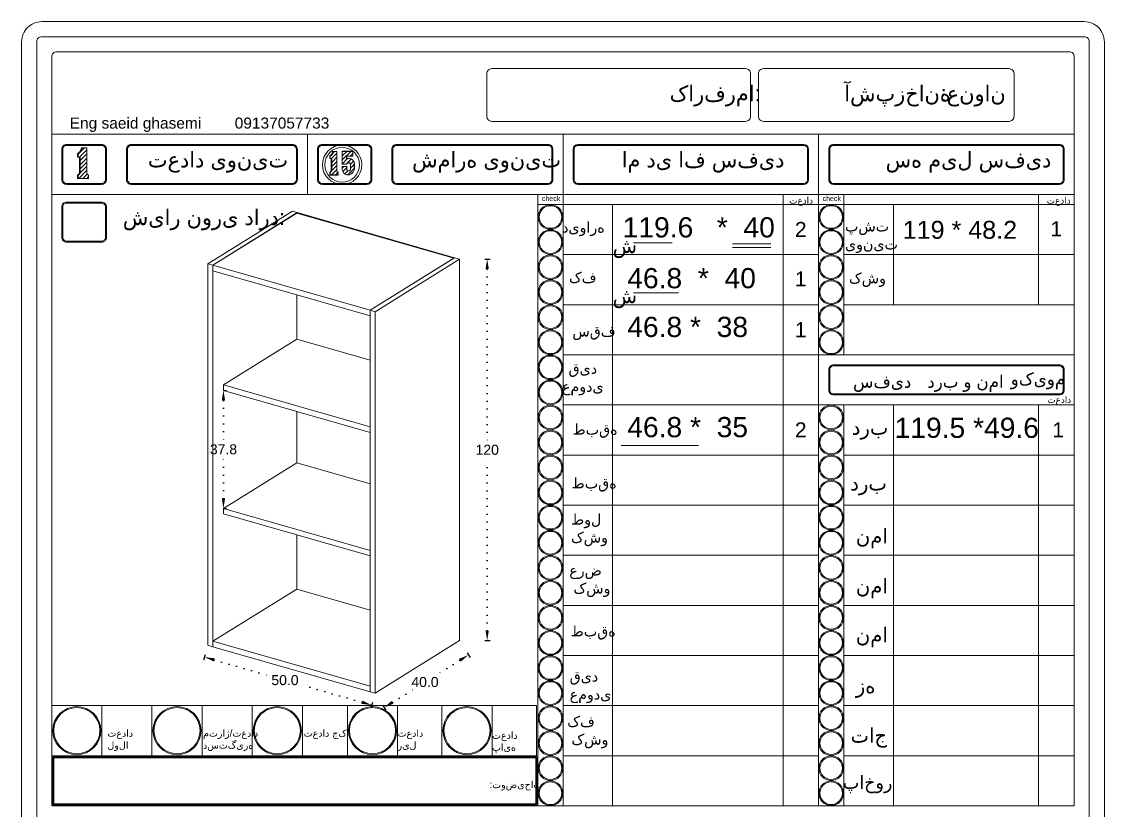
# Model space of a CAD drawing. Header units: inches. Extents: x 352 to 11605, y -941 to 2503.
# Drawn here: x 8656.6 to 9088.6, y 630.5 to 945.3 of the extents above; entities that cross this region are included whole.
import ezdxf

# ---------------------------------------------------------------- set-up
doc = ezdxf.new("R2010")
doc.units = ezdxf.units.IN
doc.header["$MEASUREMENT"] = 0
doc.linetypes.add('ACAD_ISO07W100', pattern=[3, 0, -3])
doc.styles.get("Standard").update_dxf_attribs({"font": 'arial.ttf'})
doc.dimstyles.new('ISO-25', dxfattribs={"dimtxt": 4, "dimasz": 4, "dimexe": 1.25, "dimexo": 0.625, "dimtad": 1, "dimtih": 1, "dimtoh": 1, "dimdec": 1, "dimtxsty": 'Standard', "dimcen": 2.5, "dimadec": 0, "dimazin": 0, "dimtfac": 1, "dimtdec": 1, "dimtmove": 0, "dimatfit": 3, "dimfxl": 1, "dimfxlon": 1, "dimarcsym": 0})
pattern_1 = [(45, (8284.3916, 1434.4942), (-0.8148213, 0.8148213), [])]

# ---------------------------------------------------------------- blocks, each defined once
blk = doc.blocks.new('*D505')
at = {"color": 0, "lineweight": -2, "transparency": 16777216}
for p, q in [((8841.4, 850.51), (8843.65, 850.51)), ((8841.4, 698.26), (8843.65, 698.26))]:
    blk.add_line(p, q, dxfattribs=at)
at = {"color": 0, "linetype": 'ACAD_ISO07W100', "lineweight": -2, "transparency": 16777216}
for p, q in [((8842.4, 846.51), (8842.4, 777.05)), ((8842.4, 702.26), (8842.4, 771.71))]:
    blk.add_line(p, q, dxfattribs=at)
at = {"color": 0, "transparency": 16777216}
for points in [[(8841.74, 846.51), (8843.07, 846.51), (8842.4, 850.51)], [(8841.74, 702.26), (8843.07, 702.26), (8842.4, 698.26)]]:
    blk.add_solid(points, dxfattribs=at)
at = {"layer": 'Defpoints', "color": 0, "transparency": 16777216}
for p in [(8831.33, 850.51), (8842.4, 850.51), (8831.33, 698.26)]:
    blk.add_point(p, dxfattribs=at)
at = {"color": 0, "lineweight": 20, "transparency": 16777216, "insert": (8842.4, 774.38), "char_height": 4, "attachment_point": 5}
blk.add_mtext('120', dxfattribs=at)
blk = doc.blocks.new('*D506')
at = {"color": 0, "lineweight": -2, "transparency": 16777216}
for p, q in [((8834.38, 693.36), (8835.57, 691.45)), ((8800.71, 672.37), (8801.9, 670.46))]:
    blk.add_line(p, q, dxfattribs=at)
at = {"color": 0, "linetype": 'ACAD_ISO07W100', "lineweight": -2, "transparency": 16777216}
for p, q in [((8831.52, 690.4), (8821.85, 684.37)), ((8804.63, 673.64), (8813.29, 679.04))]:
    blk.add_line(p, q, dxfattribs=at)
at = {"color": 0, "transparency": 16777216}
for points in [[(8831.17, 690.96), (8831.87, 689.83), (8834.91, 692.51)], [(8804.28, 674.2), (8804.98, 673.07), (8801.24, 671.52)]]:
    blk.add_solid(points, dxfattribs=at)
at = {"layer": 'Defpoints', "color": 0, "transparency": 16777216}
for p in [(8831.33, 698.26), (8797.66, 677.26), (8801.24, 671.52)]:
    blk.add_point(p, dxfattribs=at)
at = {"color": 0, "lineweight": 20, "transparency": 16777216, "insert": (8817.57, 681.7), "char_height": 4, "attachment_point": 5}
blk.add_mtext('40.0', dxfattribs=at)
blk = doc.blocks.new('*D507')
at = {"color": 0, "lineweight": -2, "transparency": 16777216}
for p, q in [((8729.89, 692.61), (8729.27, 690.45)), ((8796.58, 673.49), (8795.96, 671.33))]:
    blk.add_line(p, q, dxfattribs=at)
at = {"color": 0, "linetype": 'ACAD_ISO07W100', "lineweight": -2, "transparency": 16777216}
for p, q in [((8733.46, 690.55), (8755.9, 684.12)), ((8792.46, 673.64), (8767.52, 680.78))]:
    blk.add_line(p, q, dxfattribs=at)
at = {"color": 0, "transparency": 16777216}
for points in [[(8733.64, 691.19), (8733.28, 689.91), (8729.62, 691.65)], [(8792.64, 674.28), (8792.27, 673), (8796.3, 672.53)]]:
    blk.add_solid(points, dxfattribs=at)
at = {"layer": 'Defpoints', "color": 0, "transparency": 16777216}
for p in [(8730.97, 696.38), (8729.62, 691.65), (8797.66, 677.26)]:
    blk.add_point(p, dxfattribs=at)
at = {"color": 0, "lineweight": 20, "transparency": 16777216, "insert": (8761.71, 682.45), "char_height": 4, "attachment_point": 5}
blk.add_mtext('50.0', dxfattribs=at)
blk = doc.blocks.new('*D508')
at = {"color": 0, "lineweight": -2, "transparency": 16777216}
for p, q in [((8737.17, 798.12), (8738.42, 798.12)), ((8737.17, 751), (8738.42, 751))]:
    blk.add_line(p, q, dxfattribs=at)
at = {"color": 0, "linetype": 'ACAD_ISO07W100', "lineweight": -2, "transparency": 16777216}
for p, q in [((8737.17, 794.12), (8737.17, 777.23)), ((8737.17, 755), (8737.17, 771.89))]:
    blk.add_line(p, q, dxfattribs=at)
at = {"color": 0, "transparency": 16777216}
for points in [[(8736.5, 794.12), (8737.83, 794.12), (8737.17, 798.12)], [(8736.5, 755), (8737.83, 755), (8737.17, 751)]]:
    blk.add_solid(points, dxfattribs=at)
at = {"layer": 'Defpoints', "color": 0, "transparency": 16777216}
for p in [(8737.17, 798.12), (8737.17, 751), (8737.17, 751)]:
    blk.add_point(p, dxfattribs=at)
at = {"color": 0, "lineweight": 20, "transparency": 16777216, "insert": (8737.17, 774.56), "char_height": 4, "attachment_point": 5}
blk.add_mtext('37.8', dxfattribs=at)

msp = doc.modelspace()

# ---------------------------------------------------------------- hatches: boundary and pattern name
at = {"lineweight": 20}
h = msp.add_hatch(dxfattribs=at)
h.set_pattern_fill('ANSI31', color=256, scale=9.218651)
h.set_pattern_definition([(45, (7933.3871, 1433.91), (-0.8148213, 0.8148213), [])])
h.paths.add_polyline_path([(8683.15, 884.16), (8683.06, 884.2), (8682.98, 884.26), (8682.9, 884.32), (8682.83, 884.39), (8682.77, 884.47), (8682.72, 884.56), (8682.68, 884.65), (8682.65, 884.74), (8682.63, 884.84), (8682.63, 884.94), (8682.63, 894.87), (8680.76, 894.87), (8680.74, 894.64), (8680.69, 894.41), (8680.62, 894.18), (8680.53, 893.97), (8680.43, 893.76), (8680.31, 893.56), (8680.17, 893.37), (8680.01, 893.2), (8679.84, 893.04), (8679.66, 892.89), (8679.47, 892.76), (8679.26, 892.65), (8679.26, 891.24), (8679.67, 891.24), (8679.97, 891.22), (8679.97, 884.98), (8679.96, 884.88), (8679.94, 884.79), (8679.91, 884.7), (8679.86, 884.61), (8679.81, 884.53), (8679.75, 884.45), (8679.68, 884.38), (8679.61, 884.32), (8679.53, 884.26), (8679.44, 884.22), (8679.35, 884.18), (8679.26, 884.15), (8679.26, 882.73), (8683.35, 882.73), (8683.35, 884.11), (8683.25, 884.13)])
h = msp.add_hatch(dxfattribs=at)
h.set_pattern_fill('ANSI31', color=256, scale=9.218651)
h.set_pattern_definition(pattern_1)
h.paths.add_polyline_path([(8782.79, 885.19), (8782.72, 885.22), (8782.66, 885.27), (8782.6, 885.31), (8782.54, 885.37), (8782.5, 885.43), (8782.46, 885.5), (8782.43, 885.57), (8782.4, 885.64), (8782.39, 885.72), (8782.39, 885.79), (8782.39, 893.43), (8780.95, 893.43), (8780.93, 893.26), (8780.89, 893.08), (8780.84, 892.91), (8780.78, 892.74), (8780.7, 892.58), (8780.6, 892.43), (8780.49, 892.28), (8780.38, 892.15), (8780.24, 892.02), (8780.1, 891.91), (8779.95, 891.81), (8779.8, 891.73), (8779.8, 890.64), (8780.11, 890.64), (8780.35, 890.63), (8780.35, 885.82), (8780.34, 885.75), (8780.32, 885.68), (8780.29, 885.61), (8780.26, 885.54), (8780.22, 885.48), (8780.17, 885.42), (8780.12, 885.36), (8780.07, 885.31), (8780, 885.27), (8779.94, 885.24), (8779.87, 885.21), (8779.8, 885.19), (8779.8, 884.09), (8782.94, 884.09), (8782.94, 885.15), (8782.87, 885.17)])
h = msp.add_hatch(dxfattribs=at)
h.set_pattern_fill('ANSI31', color=256, scale=9.218651)
h.set_pattern_definition(pattern_1)
h.paths.add_polyline_path([(8788.86, 889.84), (8788.69, 890.03), (8788.49, 890.2), (8788.27, 890.34), (8788.04, 890.46), (8787.84, 890.53), (8787.6, 890.58), (8787.33, 890.6), (8786.31, 890.6), (8786.31, 891.58), (8788.78, 891.58), (8788.78, 893.48), (8784.56, 893.48), (8784.56, 888.4), (8786.31, 888.4), (8786.37, 888.55), (8786.47, 888.68), (8786.59, 888.79), (8786.74, 888.88), (8786.9, 888.93), (8787.08, 888.95), (8787.26, 888.93), (8787.42, 888.88), (8787.57, 888.79), (8787.69, 888.68), (8787.79, 888.54), (8787.86, 888.39), (8787.86, 886.45), (8787.83, 886.25), (8787.76, 886.07), (8787.64, 885.91), (8787.48, 885.79), (8787.29, 885.71), (8787.1, 885.68), (8786.9, 885.71), (8786.71, 885.79), (8786.54, 885.92), (8786.41, 886.09), (8786.33, 886.28), (8786.31, 886.47), (8786.31, 887.42), (8784.56, 887.42), (8784.56, 886.45), (8784.58, 886.13), (8784.65, 885.82), (8784.74, 885.56), (8784.88, 885.28), (8785.06, 885.02), (8785.26, 884.79), (8785.5, 884.59), (8785.76, 884.42), (8786.05, 884.29), (8786.35, 884.2), (8786.65, 884.15), (8786.96, 884.14), (8787.26, 884.19), (8787.54, 884.28), (8787.81, 884.4), (8788.07, 884.54), (8788.31, 884.72), (8788.53, 884.91), (8788.73, 885.13), (8788.91, 885.37), (8789.06, 885.63), (8789.18, 885.9), (8789.27, 886.18), (8789.33, 886.47), (8789.33, 888.4), (8789.33, 888.66), (8789.3, 888.91), (8789.23, 889.16), (8789.14, 889.4), (8789.01, 889.63)])

# ---------------------------------------------------------------- linework, layer by layer
for p, q in [((8668.65, 632.31), (8668.65, 931.28)), ((9076.65, 900.31), (8668.65, 900.31)), ((8668.65, 721.33), (8668.65, 900.31)), ((8770.65, 876.31), (8770.65, 900.31)), ((8872.65, 876.31), (8872.65, 900.31)), ((8872.65, 900.31), (8872.65, 880.31)), ((8974.65, 876.31), (8974.65, 900.31)), ((8672.65, 882.31), (8672.65, 894.31)), ((8688.49, 896.31), (8674.65, 896.31)), ((8690.49, 894.31), (8690.49, 882.31)), ((8698.49, 882.31), (8698.49, 894.31)), ((8764.65, 896.31), (8700.49, 896.31)), ((8766.65, 882.31), (8766.65, 894.31)), ((8774.65, 894.31), (8774.65, 882.31)), ((8794.36, 896.31), (8776.65, 896.31)), ((8796.36, 882.31), (8796.36, 894.31)), ((8804.36, 882.31), (8804.36, 894.31)), ((8866.65, 896.31), (8806.36, 896.31)), ((8868.65, 894.31), (8868.65, 882.31)), ((8876.65, 882.31), (8876.65, 894.31)), ((8968.65, 896.31), (8878.65, 896.31)), ((8970.65, 894.31), (8970.65, 882.31)), ((8978.65, 882.31), (8978.65, 894.31)), ((9070.65, 896.31), (8980.65, 896.31)), ((9072.65, 882.31), (9072.65, 894.31)), ((8679.26, 892.65), (8679.26, 891.24)), ((8779.8, 891.73), (8779.8, 890.64)), ((8786.33, 891.58), (8786.33, 890.61)), ((8788.78, 893.48), (8788.78, 891.58)), ((8784.56, 888.4), (8786.31, 888.4)), ((8786.71, 885.79), (8786.56, 885.91)), ((8786.9, 885.71), (8786.71, 885.79)), ((8787.1, 885.68), (8786.9, 885.71)), ((8787.1, 888.95), (8787.26, 888.93)), ((8787.29, 885.71), (8787.1, 885.68)), ((8787.26, 888.93), (8787.42, 888.88)), ((8787.48, 885.79), (8787.29, 885.71)), ((8787.42, 888.88), (8787.57, 888.79)), ((8787.64, 885.91), (8787.48, 885.79)), ((8787.57, 888.79), (8787.69, 888.68)), ((8787.76, 886.07), (8787.64, 885.91)), ((8787.69, 888.68), (8787.79, 888.54)), ((8787.83, 886.25), (8787.76, 886.07)), ((8787.79, 888.54), (8787.86, 888.39)), ((8787.86, 886.45), (8787.83, 886.25)), ((8787.86, 888.39), (8787.86, 886.45)), ((8679.26, 882.73), (8683.35, 882.73)), ((8779.8, 884.09), (8782.94, 884.09)), ((8674.65, 880.31), (8688.49, 880.31)), ((8764.65, 880.31), (8700.49, 880.31)), ((8776.65, 880.31), (8794.36, 880.31)), ((8866.65, 880.31), (8806.36, 880.31)), ((8878.65, 880.31), (8968.65, 880.31)), ((8980.65, 880.31), (9070.65, 880.31)), ((9076.65, 880.31), (9076.65, 632.31)), ((8668.65, 876.31), (9076.65, 876.31)), ((8862.65, 876.31), (8862.65, 872.31)), ((8872.65, 632.31), (8872.65, 876.31)), ((8960.47, 632.31), (8960.47, 876.31)), ((8974.65, 876.31), (8974.65, 852.31)), ((8984.65, 876.31), (8984.65, 852.31)), ((9062.43, 832.31), (9062.43, 876.31)), ((8862.65, 872.31), (9076.65, 872.31)), ((8862.65, 632.31), (8862.65, 872.31)), ((8892.46, 872.31), (8892.46, 632.31)), ((8974.65, 716.31), (8974.65, 872.31)), ((8974.65, 632.31), (8974.65, 872.31)), ((8984.65, 812.31), (8984.65, 872.31)), ((8984.65, 812.31), (8984.65, 872.31)), ((8984.65, 872.31), (8984.65, 852.31)), ((9004.46, 872.31), (9004.46, 832.31)), ((8900.81, 857.06), (8916.14, 857.06)), ((8940.31, 856.56), (8955.64, 856.56)), ((8872.65, 852.31), (8974.65, 852.31)), ((8940.31, 855.17), (8955.64, 855.17)), ((8984.65, 852.31), (9076.65, 852.31)), ((8900.81, 837.06), (8918.7, 837.06)), ((8872.65, 832.31), (8974.65, 832.31)), ((9076.65, 832.31), (8984.65, 832.31)), ((9076.65, 832.31), (9056.65, 832.31)), ((8872.65, 812.31), (9076.65, 812.31)), ((9070.65, 808.31), (8980.65, 808.31)), ((8978.65, 798.31), (8978.65, 806.31)), ((9072.65, 806.31), (9072.65, 798.31)), ((9070.65, 796.31), (8980.65, 796.31)), ((8872.65, 792.31), (8974.65, 792.31)), ((9076.65, 792.31), (8974.65, 792.31)), ((8984.65, 632.31), (8984.65, 792.31)), ((9004.46, 792.31), (9004.46, 632.31)), ((9062.43, 792.31), (9062.43, 632.31)), ((8895.9, 776.06), (8926.66, 776.06)), ((8872.65, 772.31), (8974.65, 772.31)), ((8872.65, 772.31), (8892.46, 772.31)), ((8872.65, 772.31), (8974.65, 772.31)), ((8941.16, 772.31), (8974.65, 772.31)), ((8984.65, 772.31), (9076.65, 772.31)), ((8872.65, 752.31), (8892.46, 752.31)), ((8872.65, 752.31), (8974.65, 752.31)), ((8984.65, 752.31), (9076.65, 752.31)), ((8984.65, 752.31), (9076.65, 752.31)), ((8872.65, 732.31), (8974.65, 732.31)), ((8984.65, 732.31), (9076.65, 732.31)), ((8872.65, 712.31), (8974.65, 712.31)), ((8960.47, 712.31), (8974.65, 712.31)), ((8984.65, 712.31), (9076.65, 712.31)), ((8668.65, 692.31), (8668.65, 652.31)), ((8668.65, 692.31), (8668.65, 652.31)), ((8872.65, 692.31), (8974.65, 692.31)), ((8960.47, 692.31), (8974.65, 692.31)), ((8984.65, 692.31), (9076.65, 692.31)), ((8984.65, 692.31), (9076.65, 692.31)), ((8668.65, 672.31), (8862.03, 672.31)), ((8688.65, 672.31), (8688.65, 652.31)), ((8708.65, 672.31), (8708.65, 652.31)), ((8728.65, 672.31), (8728.65, 652.31)), ((8748.65, 672.31), (8748.65, 652.31)), ((8768.65, 672.31), (8768.65, 652.31)), ((8786.64, 672.31), (8786.64, 652.31)), ((8806.64, 672.31), (8806.64, 652.31)), ((8824.32, 672.31), (8824.32, 652.31)), ((8844.32, 672.31), (8844.32, 652.31)), ((8862.03, 672.31), (8862.03, 652.31)), ((8872.65, 672.31), (8974.65, 672.31)), ((8872.65, 672.31), (8974.65, 672.31)), ((8960.47, 672.31), (8974.65, 672.31)), ((8984.65, 672.31), (9076.65, 672.31)), ((8984.65, 672.31), (9076.65, 672.31)), ((8668.65, 652.31), (8862.03, 652.31)), ((8872.65, 652.31), (8974.65, 652.31)), ((8872.65, 652.31), (8974.65, 652.31)), ((8960.47, 652.31), (8974.65, 652.31)), ((8984.65, 652.31), (9076.65, 652.31)), ((8984.65, 652.31), (9076.65, 652.31)), ((8862.65, 632.31), (8668.65, 632.31)), ((8862.65, 632.31), (8974.65, 632.31)), ((8862.65, 632.31), (9076.65, 632.31)), ((8862.65, 632.31), (8974.65, 632.31))]:
    msp.add_line(p, q, dxfattribs=at)
at = {"linetype": 'Continuous', "lineweight": 20, "extrusion": (-1.66533e-16, 0.906236, 0.422772)}
for p, q in [((8764.65, 869.62), (8730.97, 848.63)), ((8732.96, 848.06), (8766.63, 869.05)), ((8732.96, 848.06), (8766.38, 868.9)), ((8764.65, 869.62), (8829.35, 851.07)), ((8829.09, 850.92), (8766.38, 868.9)), ((8829.09, 850.92), (8766.38, 868.9)), ((8814.7, 855.27), (8812.71, 855.84)), ((8829.35, 851.07), (8795.67, 830.08)), ((8814.44, 855.12), (8814.7, 855.27)), ((8829.35, 851.07), (8829.09, 850.92)), ((8831.33, 850.51), (8829.35, 851.07)), ((8730.97, 848.63), (8732.96, 848.06)), ((8730.97, 848.63), (8730.97, 696.38)), ((8732.96, 845.88), (8732.96, 848.06)), ((8795.67, 830.08), (8732.96, 848.06)), ((8732.96, 848.06), (8732.96, 695.81)), ((8829.09, 850.92), (8795.67, 830.08)), ((8797.66, 829.51), (8831.33, 850.51)), ((8831.33, 850.51), (8831.33, 698.26)), ((8795.67, 827.91), (8732.96, 845.88)), ((8766.38, 836.3), (8766.38, 818.51)), ((8795.67, 830.08), (8797.66, 829.51)), ((8795.67, 830.08), (8795.67, 677.83)), ((8795.67, 830.08), (8795.67, 827.91)), ((8797.66, 829.51), (8797.66, 677.26)), ((8737.17, 800.3), (8766.38, 818.51)), ((8766.38, 818.51), (8795.67, 810.11)), ((8737.17, 800.3), (8795.67, 783.52)), ((8737.17, 798.12), (8737.17, 800.3)), ((8795.67, 781.35), (8737.17, 798.12)), ((8766.38, 789.75), (8766.38, 769.21)), ((8766.38, 769.21), (8737.17, 751)), ((8766.38, 769.21), (8795.67, 760.81)), ((8737.17, 751), (8795.67, 734.23)), ((8737.17, 748.82), (8737.17, 751)), ((8795.67, 732.05), (8737.17, 748.82)), ((8766.38, 740.45), (8766.38, 718.82)), ((8732.96, 697.99), (8766.38, 718.82)), ((8795.67, 710.43), (8766.38, 718.82)), ((8732.96, 695.81), (8730.97, 696.38)), ((8795.67, 680.01), (8732.96, 697.99)), ((8732.96, 697.99), (8732.96, 695.81)), ((8732.96, 695.81), (8795.67, 677.83)), ((8831.33, 698.26), (8797.66, 677.26)), ((8795.67, 680.01), (8795.67, 677.83)), ((8797.66, 677.26), (8795.67, 677.83))]:
    msp.add_line(p, q, dxfattribs=at)
at = {"lineweight": 20}
for points in [[(8664.65, 339.28), (9080.65, 339.28, 0.414214), (9088.65, 347.28), (9088.65, 937.28, 0.414214), (9080.65, 945.28), (8664.65, 945.28, 0.414214), (8656.65, 937.28), (8656.65, 347.28, 0.414214)], [(8664.65, 345.28), (9080.65, 345.28, 0.414214), (9082.65, 347.28), (9082.65, 937.28, 0.414214), (9080.65, 939.28), (8664.65, 939.28, 0.414214), (8662.65, 937.28), (8662.65, 347.28, 0.414214)], [(8947.5, 924.53, 0.414214), (8945.5, 926.53), (8844.26, 926.53, 0.414214), (8842.26, 924.53), (8842.26, 907.49, 0.414214), (8844.26, 905.49), (8945.5, 905.49, 0.414214), (8947.5, 907.49)], [(8952.63, 905.49), (9050.63, 905.49, 0.414214), (9052.63, 907.49), (9052.63, 924.53, 0.414214), (9050.63, 926.53), (8952.63, 926.53, 0.414214), (8950.63, 924.53), (8950.63, 907.49, 0.414214)], [(9052.63, 924.53, 0.414214), (9050.63, 926.53), (8952.63, 926.53, 0.414214), (8950.63, 924.53), (8950.63, 907.49, 0.414214), (8952.63, 905.49), (9050.63, 905.49, 0.414214), (9052.63, 907.49)], [(8690.49, 894.31, 0.414214), (8688.49, 896.31), (8674.65, 896.31, 0.414214), (8672.65, 894.31), (8672.65, 882.31, 0.414214), (8674.65, 880.31), (8688.49, 880.31, 0.414214), (8690.49, 882.31)], [(8690.09, 894.31, 0.414214), (8688.49, 895.91), (8674.65, 895.91, 0.414214), (8673.05, 894.31), (8673.05, 882.31, 0.414214), (8674.65, 880.71), (8688.49, 880.71, 0.414214), (8690.09, 882.31)], [(8766.65, 894.31, 0.414214), (8764.65, 896.31), (8700.49, 896.31, 0.414214), (8698.49, 894.31), (8698.49, 882.31, 0.414214), (8700.49, 880.31), (8764.65, 880.31, 0.414214), (8766.65, 882.31)], [(8766.25, 894.31, 0.414214), (8764.65, 895.91), (8700.49, 895.91, 0.414214), (8698.89, 894.31), (8698.89, 882.31, 0.414214), (8700.49, 880.71), (8764.65, 880.71, 0.414214), (8766.25, 882.31)], [(8796.36, 894.31, 0.414214), (8794.36, 896.31), (8776.65, 896.31, 0.414214), (8774.65, 894.31), (8774.65, 882.31, 0.414214), (8776.65, 880.31), (8794.36, 880.31, 0.414214), (8796.36, 882.31)], [(8795.96, 894.31, 0.414214), (8794.36, 895.91), (8776.65, 895.91, 0.414214), (8775.05, 894.31), (8775.05, 882.31, 0.414214), (8776.65, 880.71), (8794.36, 880.71, 0.414214), (8795.96, 882.31)], [(8868.65, 894.31, 0.414214), (8866.65, 896.31), (8806.36, 896.31, 0.414214), (8804.36, 894.31), (8804.36, 882.31, 0.414214), (8806.36, 880.31), (8866.65, 880.31, 0.414214), (8868.65, 882.31)], [(8868.25, 894.31, 0.414214), (8866.65, 895.91), (8806.36, 895.91, 0.414214), (8804.76, 894.31), (8804.76, 882.31, 0.414214), (8806.36, 880.71), (8866.65, 880.71, 0.414214), (8868.25, 882.31)], [(8970.25, 894.31, 0.414214), (8968.65, 895.91), (8878.65, 895.91, 0.414214), (8877.05, 894.31), (8877.05, 882.31, 0.414214), (8878.65, 880.71), (8968.65, 880.71, 0.414214), (8970.25, 882.31)], [(9072.65, 894.31, 0.414214), (9070.65, 896.31), (8980.65, 896.31, 0.414214), (8978.65, 894.31), (8978.65, 882.31, 0.414214), (8980.65, 880.31), (9070.65, 880.31, 0.414214), (9072.65, 882.31)], [(9072.25, 894.31, 0.414214), (9070.65, 895.91), (8980.65, 895.91, 0.414214), (8979.05, 894.31), (8979.05, 882.31, 0.414214), (8980.65, 880.71), (9070.65, 880.71, 0.414214), (9072.25, 882.31)], [(8690.49, 871.27, 0.414214), (8688.49, 873.27), (8674.65, 873.27, 0.414214), (8672.65, 871.27), (8672.65, 859.27, 0.414214), (8674.65, 857.27), (8688.49, 857.27, 0.414214), (8690.49, 859.27)], [(8690.49, 871.27, 0.414214), (8688.49, 873.27), (8674.65, 873.27, 0.414214), (8672.65, 871.27), (8672.65, 859.27, 0.414214), (8674.65, 857.27), (8688.49, 857.27, 0.414214), (8690.49, 859.27)], [(8690.09, 871.27, 0.414214), (8688.49, 872.87), (8674.65, 872.87, 0.414214), (8673.05, 871.27), (8673.05, 859.27, 0.414214), (8674.65, 857.67), (8688.49, 857.67, 0.414214), (8690.09, 859.27)], [(8690.09, 871.27, 0.414214), (8688.49, 872.87), (8674.65, 872.87, 0.414214), (8673.05, 871.27), (8673.05, 859.27, 0.414214), (8674.65, 857.67), (8688.49, 857.67, 0.414214), (8690.09, 859.27)], [(9072.65, 806.31, 0.414214), (9070.65, 808.31), (8980.65, 808.31, 0.414214), (8978.65, 806.31), (8978.65, 798.31, 0.414214), (8980.65, 796.31), (9070.65, 796.31, 0.414214), (9072.65, 798.31)], [(9072.25, 806.31, 0.414214), (9070.65, 807.91), (8980.65, 807.91, 0.414214), (8979.05, 806.31), (8979.05, 798.31, 0.414214), (8980.65, 796.71), (9070.65, 796.71, 0.414214), (9072.25, 798.31)]]:
    msp.add_lwpolyline(points, format="xyb", close=True, dxfattribs=at)
for points in [[(9076.65, 733.26), (9076.65, 931.28, 0.414214), (9074.65, 933.28), (8670.65, 933.28, 0.414214), (8668.65, 931.28), (8668.65, 733.26)], [(8947.5, 924.53, 0.414214), (8945.5, 926.53), (8844.26, 926.53, 0.414214), (8842.26, 924.53), (8842.26, 907.49, 0.414214), (8844.26, 905.49), (8945.5, 905.49, 0.414214), (8947.5, 907.49), (8947.5, 924.53)]]:
    msp.add_lwpolyline(points, format="xyb", dxfattribs=at)
for points in [[(8678.94, 882.66), (8683.35, 882.66), (8683.35, 882.73), (8683.35, 884.11), (8683.25, 884.13), (8683.15, 884.16), (8683.06, 884.2), (8682.98, 884.26), (8682.9, 884.32), (8682.83, 884.39), (8682.77, 884.47), (8682.72, 884.56), (8682.68, 884.65), (8682.65, 884.74), (8682.63, 884.84), (8682.63, 884.94), (8682.63, 894.87), (8682.63, 894.93), (8680.46, 894.93), (8680.43, 894.69), (8680.39, 894.46), (8680.32, 894.23), (8680.23, 894.02), (8680.13, 893.8), (8680, 893.6), (8679.86, 893.41), (8679.7, 893.24), (8679.53, 893.08), (8679.35, 892.93), (8679.15, 892.8), (8678.94, 892.69), (8678.94, 891.24), (8679.26, 891.24), (8679.67, 891.24), (8679.67, 884.94), (8679.65, 884.84), (8679.63, 884.75), (8679.6, 884.66), (8679.55, 884.57), (8679.5, 884.48), (8679.44, 884.41), (8679.37, 884.34), (8679.3, 884.27), (8679.22, 884.22), (8679.13, 884.17), (8679.04, 884.13), (8678.94, 884.11), (8678.94, 882.66), (8679.26, 882.73), (8679.26, 884.15), (8679.35, 884.18), (8679.44, 884.22), (8679.53, 884.26), (8679.61, 884.32), (8679.68, 884.38), (8679.75, 884.45), (8679.81, 884.53), (8679.86, 884.61), (8679.91, 884.7), (8679.94, 884.79), (8679.96, 884.88), (8679.97, 884.98), (8679.97, 891.22), (8679.67, 891.24)], [(8678.94, 892.69), (8679.26, 892.65), (8679.47, 892.76), (8679.66, 892.89), (8679.84, 893.04), (8680.01, 893.2), (8680.17, 893.37), (8680.31, 893.56), (8680.43, 893.76), (8680.53, 893.97), (8680.62, 894.18), (8680.69, 894.41), (8680.74, 894.64), (8680.76, 894.87)], [(8680.46, 894.93), (8680.76, 894.87), (8682.63, 894.87)], [(8779.55, 884.04), (8782.94, 884.04), (8782.94, 884.09), (8782.94, 885.15), (8782.87, 885.17), (8782.79, 885.19), (8782.72, 885.22), (8782.66, 885.27), (8782.6, 885.31), (8782.54, 885.37), (8782.5, 885.43), (8782.46, 885.5), (8782.43, 885.57), (8782.4, 885.64), (8782.39, 885.72), (8782.39, 885.79), (8782.39, 893.43), (8782.39, 893.48), (8780.72, 893.48), (8780.7, 893.3), (8780.66, 893.12), (8780.61, 892.95), (8780.54, 892.78), (8780.46, 892.62), (8780.37, 892.46), (8780.26, 892.32), (8780.14, 892.18), (8780.01, 892.05), (8779.86, 891.94), (8779.71, 891.84), (8779.55, 891.76), (8779.55, 890.64), (8779.8, 890.64), (8780.11, 890.64), (8780.11, 885.79), (8780.1, 885.72), (8780.08, 885.65), (8780.05, 885.57), (8780.02, 885.51), (8779.98, 885.44), (8779.94, 885.38), (8779.88, 885.33), (8779.83, 885.28), (8779.76, 885.24), (8779.7, 885.2), (8779.63, 885.17), (8779.55, 885.15), (8779.55, 884.04), (8779.8, 884.09), (8779.8, 885.19), (8779.87, 885.21), (8779.94, 885.24), (8780, 885.27), (8780.07, 885.31), (8780.12, 885.36), (8780.17, 885.42), (8780.22, 885.48), (8780.26, 885.54), (8780.29, 885.61), (8780.32, 885.68), (8780.34, 885.75), (8780.35, 885.82), (8780.35, 890.63), (8780.11, 890.64)], [(8779.55, 891.76), (8779.8, 891.73), (8779.95, 891.81), (8780.1, 891.91), (8780.24, 892.02), (8780.38, 892.15), (8780.49, 892.28), (8780.6, 892.43), (8780.7, 892.58), (8780.78, 892.74), (8780.84, 892.91), (8780.89, 893.08), (8780.93, 893.26), (8780.95, 893.43)], [(8780.72, 893.48), (8780.95, 893.43), (8782.39, 893.43)], [(8788.83, 893.53), (8784.56, 893.53), (8784.56, 893.48)], [(8786.33, 888.39), (8784.56, 888.39), (8784.56, 888.4), (8784.56, 893.48), (8788.78, 893.48), (8788.83, 893.53), (8788.83, 891.58), (8788.78, 891.58), (8786.33, 891.58), (8786.31, 891.56), (8786.31, 890.6), (8786.33, 890.61), (8787.36, 890.61), (8787.64, 890.59), (8787.88, 890.54), (8788.08, 890.47), (8788.32, 890.36), (8788.54, 890.21), (8788.74, 890.04), (8788.91, 889.85), (8789.07, 889.64)], [(8786.31, 890.6), (8787.33, 890.6), (8787.6, 890.58), (8787.84, 890.53), (8788.04, 890.46), (8788.27, 890.34), (8788.49, 890.2), (8788.69, 890.03), (8788.86, 889.84), (8789.01, 889.63), (8789.14, 889.4), (8789.23, 889.16), (8789.3, 888.91), (8789.33, 888.66), (8789.33, 888.4), (8789.33, 886.47), (8789.27, 886.18), (8789.18, 885.9), (8789.06, 885.63), (8788.91, 885.37), (8788.73, 885.13), (8788.53, 884.91), (8788.31, 884.72), (8788.07, 884.54), (8787.81, 884.4), (8787.54, 884.28), (8787.26, 884.19), (8786.96, 884.14), (8786.65, 884.15), (8786.35, 884.2), (8786.05, 884.29), (8785.76, 884.42), (8785.5, 884.59), (8785.26, 884.79), (8785.06, 885.02), (8784.88, 885.28), (8784.74, 885.56)], [(8786.44, 886.07), (8786.36, 886.25), (8786.33, 886.45), (8786.33, 887.42), (8786.31, 887.42), (8784.56, 887.42), (8784.56, 886.45), (8784.58, 886.13), (8784.65, 885.82)], [(8784.65, 885.82), (8784.74, 885.56), (8784.75, 885.53), (8784.89, 885.25), (8785.07, 884.99), (8785.28, 884.75), (8785.52, 884.55), (8785.79, 884.38), (8786.07, 884.25), (8786.37, 884.15), (8786.68, 884.1), (8787, 884.09), (8787.29, 884.15), (8787.58, 884.23), (8787.85, 884.35), (8788.11, 884.5), (8788.36, 884.67), (8788.58, 884.87), (8788.78, 885.09), (8788.96, 885.34), (8789.11, 885.6), (8789.23, 885.87), (8789.32, 886.15), (8789.39, 886.45), (8789.39, 888.39), (8789.39, 888.65), (8789.35, 888.91), (8789.29, 889.16), (8789.19, 889.41), (8789.07, 889.64)], [(8786.44, 886.07), (8786.56, 885.91), (8786.53, 885.94), (8786.41, 886.09), (8786.33, 886.28), (8786.31, 886.47), (8786.31, 887.42)]]:
    msp.add_lwpolyline(points, dxfattribs=at)
for points in [[(8786.33, 888.39), (8786.4, 888.54), (8786.5, 888.68), (8786.62, 888.79), (8786.77, 888.88), (8786.93, 888.93), (8787.1, 888.95), (8787.06, 888.95), (8786.9, 888.93), (8786.74, 888.88), (8786.59, 888.79), (8786.47, 888.68), (8786.37, 888.55), (8786.31, 888.4)], [(8668.65, 876.31), (9076.65, 876.31), (9076.65, 632.31), (8668.65, 632.31)], [(8862.65, 632.31), (8668.65, 632.31), (8668.65, 876.31), (9076.65, 876.31), (9076.65, 632.31)], [(8862.25, 651.91), (8669.05, 651.91), (8669.05, 632.71), (8862.25, 632.71)], [(8861.85, 651.51), (8669.45, 651.51), (8669.45, 633.11), (8861.85, 633.11)]]:
    msp.add_lwpolyline(points, close=True, dxfattribs=at)
for centre, radius in [((8784.51, 888.17), 7.86), ((8784.51, 888.17), 6.94), ((8867.65, 867.31), 4.92), ((8867.65, 867.31), 4.52), ((8979.65, 867.31), 4.92), ((8979.65, 867.31), 4.52), ((8867.65, 857.31), 4.92), ((8867.65, 857.31), 4.52), ((8979.65, 857.31), 4.92), ((8979.65, 857.31), 4.52), ((8867.65, 847.31), 4.92), ((8867.65, 847.31), 4.52), ((8979.65, 847.31), 4.92), ((8979.65, 847.31), 4.52), ((8867.65, 837.31), 4.92), ((8867.65, 837.31), 4.52), ((8979.65, 837.31), 4.92), ((8979.65, 837.31), 4.52), ((8867.65, 827.31), 4.92), ((8867.65, 827.31), 4.52), ((8979.65, 827.31), 4.92), ((8979.65, 827.31), 4.52), ((8867.65, 817.31), 4.92), ((8867.65, 817.31), 4.52), ((8979.65, 817.31), 4.92), ((8979.65, 817.31), 4.52), ((8867.65, 807.31), 4.92), ((8867.65, 807.31), 4.52), ((8867.65, 797.31), 4.92), ((8867.65, 797.31), 4.52), ((8867.65, 787.31), 4.92), ((8867.65, 787.31), 4.52), ((8979.65, 787.31), 4.92), ((8979.65, 787.31), 4.52), ((8867.65, 777.31), 4.92), ((8979.65, 777.31), 4.92), ((8867.65, 777.31), 4.52), ((8979.65, 777.31), 4.52), ((8867.65, 767.31), 4.92), ((8867.65, 767.31), 4.52), ((8979.65, 767.31), 4.92), ((8979.65, 767.31), 4.52), ((8867.65, 757.31), 4.92), ((8867.65, 757.31), 4.52), ((8979.65, 757.31), 4.92), ((8979.65, 757.31), 4.52), ((8867.65, 747.31), 4.92), ((8867.65, 747.31), 4.52), ((8979.65, 747.31), 4.92), ((8979.65, 747.31), 4.52), ((8867.65, 737.31), 4.92), ((8867.65, 737.31), 4.52), ((8979.65, 737.31), 4.92), ((8979.65, 737.31), 4.52), ((8867.65, 727.31), 4.92), ((8867.65, 727.31), 4.52), ((8979.65, 727.31), 4.92), ((8979.65, 727.31), 4.52), ((8867.65, 717.31), 4.92), ((8867.65, 717.31), 4.52), ((8979.65, 717.31), 4.92), ((8979.65, 717.31), 4.52), ((8867.65, 707.31), 4.92), ((8867.65, 707.31), 4.52), ((8979.65, 707.31), 4.92), ((8979.65, 707.31), 4.52), ((8867.65, 697.31), 4.92), ((8867.65, 697.31), 4.52), ((8979.65, 697.31), 4.92), ((8979.65, 697.31), 4.52), ((8867.65, 687.31), 4.92), ((8867.65, 687.31), 4.52), ((8979.65, 687.31), 4.92), ((8979.65, 687.31), 4.52), ((8867.65, 677.31), 4.92), ((8867.65, 677.31), 4.52), ((8979.65, 677.31), 4.92), ((8979.65, 677.31), 4.52), ((8678.65, 662.31), 9.6), ((8678.65, 662.31), 9.2), ((8718.65, 662.31), 9.6), ((8718.65, 662.31), 9.2), ((8758.65, 662.31), 9.6), ((8758.65, 662.31), 9.2), ((8796.64, 662.31), 9.6), ((8796.64, 662.31), 9.2), ((8834.32, 662.31), 9.6), ((8834.32, 662.31), 9.2), ((8867.65, 667.31), 4.92), ((8867.65, 667.31), 4.52), ((8979.65, 667.31), 4.92), ((8979.65, 667.31), 4.52), ((8867.65, 657.31), 4.92), ((8867.65, 657.31), 4.52), ((8979.65, 657.31), 4.92), ((8979.65, 657.31), 4.52), ((8867.65, 647.31), 4.92), ((8867.65, 647.31), 4.52), ((8979.65, 647.31), 4.92), ((8979.65, 647.31), 4.52), ((8867.65, 637.31), 4.92), ((8867.65, 637.31), 4.52), ((8979.65, 637.31), 4.92), ((8979.65, 637.31), 4.52)]:
    msp.add_circle(centre, radius, dxfattribs=at)
for centre, start, end in [((8674.65, 894.31), 90, 180), ((8688.49, 894.31), 0, 90), ((8700.49, 894.31), 90, 180), ((8764.65, 894.31), 0, 90), ((8776.65, 894.31), 90, 180), ((8794.36, 894.31), 0, 90), ((8806.36, 894.31), 90, 180), ((8866.65, 894.31), 0, 90), ((8878.65, 894.31), 90, 180), ((8968.65, 894.31), 0, 90), ((8980.65, 894.31), 90, 180), ((9070.65, 894.31), 0, 90), ((8674.65, 882.31), 180, 270), ((8688.49, 882.31), 270, 0), ((8700.49, 882.31), 180, 270), ((8764.65, 882.31), 270, 0), ((8776.65, 882.31), 180, 270), ((8794.36, 882.31), 270, 0), ((8806.36, 882.31), 180, 270), ((8866.65, 882.31), 270, 0), ((8878.65, 882.31), 180, 270), ((8968.65, 882.31), 270, 0), ((8980.65, 882.31), 180, 270), ((9070.65, 882.31), 270, 0), ((8980.65, 806.31), 90, 180), ((9070.65, 806.31), 0, 90), ((8980.65, 798.31), 180, 270), ((9070.65, 798.31), 270, 0)]:
    msp.add_arc(centre, 2, start, end, dxfattribs=at)

# ---------------------------------------------------------------- texts
at = {"lineweight": 20, "attachment_point": 1}
for s, width, gutter_width, heights, insert, char_height in [('آشپزخانه', 27.9316, 164.79, [0], (8984.89, 919.82), 6.311), ('{\\fArial|b0|i0|c178|p34;کارفرما:}', 0.2338, 164.79, [0], (8915.19, 919.82), 6.3113), (':عنوان', 27.9316, 164.79, [0], (9023.32, 919.82), 6.311), ('{\\fArial|b0|i0|c178|p34;Eng saeid ghasemi}', 79.2452, 164.79, [0], (8675.82, 907.01), 4.4179), ('{\\fArial|b0|i0|c178|p34;09137057733 }', 65.4498, 164.79, [0], (8741.66, 907.01), 4.4179), ('{\\fArial|b0|i0|c178|p34;تعداد یونیت}', 65.4498, 164.79, [0], (8707.02, 893.43), 6.3113), ('{\\fArial|b0|i0|c178|p34;شماره یونیت}', 65.4498, 164.79, [0], (8812.45, 893.43), 6.3113), ('{\\fArial|b0|i0|c178|p34;ام دی اف سفید}', 65.4498, 164.79, [0], (8896.06, 893.43), 6.3113), ('{\\fArial|b0|i0|c178|p34;سه میل سفید}', 65.4498, 164.79, [0], (9001.39, 893.43), 6.3113), ('{\\fArial|b0|i0|c178|p34;check}', 8.1204, 164.79, [0], (8864.22, 875.73), 2.0101), ('{\\fArial|b0|i0|c178|p34;تعداد }', 11.7486, 164.79, [0], (8962.9, 875.32), 2.6665), ('{\\fArial|b0|i0|c178|p34;check}', 8.423, 164.79, [0], (8976.22, 875.73), 2.0101), ('{\\fArial|b0|i0|c178|p34;تعداد }', 10.9902, 164.79, [0], (9065.66, 875.32), 2.6665), ('{\\fArial|b0|i0|c178|p34;شیار نوری دارد:}', 65.4498, 164.79, [0], (8697.02, 870.39), 6.3113), ('{\\fArial|b0|i0|c178|p34;شیار نوری دارد:}', 65.4498, 164.79, [0], (8697.02, 870.39), 6.3113), ('{\\fArial|b0|i0|c178|p34;دیواره }', 17.3175, 247.18, [0], (8872.29, 865.4), 4.3074), ('119.6   *  40', 61.9823, 462.54, [8.23], (8896.46, 867.21), 8.0603), ('2{\\fArial|b0|i0|c178|p34; }', 8.5903, 164.79, [0], (8965.17, 865.34), 6), ('{\\fArial|b0|i0|c178|p34;پشت \\Pیونیت}', 19.3052, 247.18, [0], (8985.15, 865.85), 4.3074), ('119 * 48.2', 58.0086, 411.15, [7.32], (9008.2, 865.77), 7.165), ('1{\\fArial|b0|i0|c178|p34; }', 8.5903, 164.79, [0], (9067.13, 865.61), 6), ('{\\fArial|b0|i0|c178|p34;ش}', 15.3157, 346.26, [0], (8892.46, 858.96), 6.0339), ('46.8  *  40', 65.2593, 462.54, [0], (8898.29, 846.93), 8.0603), ('{\\fArial|b0|i0|c178|p34;کف }', 15.3367, 247.18, [0], (8875.03, 845.4), 4.3074), ('1{\\fArial|b0|i0|c178|p34; }', 8.5903, 164.79, [0], (8965.17, 845.61), 6), ('{\\fArial|b0|i0|c178|p34;کشو }', 17.7019, 247.18, [0], (8986.76, 845.13), 4.3074), ('{\\fArial|b0|i0|c178|p34;ش}', 15.3157, 346.26, [0], (8892.46, 838.96), 6.0339), ('46.8 *  38', 66.8047, 462.54, [0], (8898.29, 827.48), 8.06), ('1{\\fArial|b0|i0|c178|p34; }', 8.5903, 164.79, [0], (8965.17, 825.34), 6), ('{\\fArial|b0|i0|c178|p34;سقف}', 20.995, 247.18, [0], (8876.39, 823.93), 4.3074), ('\\pxqc;{\\fArial|b0|i0|c178|p34;قید\\Pعمودی  }', 21.1589, 247.18, [0], (8869.97, 809.04), 4.3074), ('{\\fArial|b0|i0|c178|p34;سفید}', 37.9723, 164.79, [0], (8988.38, 804.23), 5.0582), ('{\\fArial|b0|i0|c178|p34;درب و نما}', 36.0682, 164.79, [0], (9017.99, 804.23), 5.0582), ('وکیوم', 17.2431, 132.07, [0], (9051.28, 805.28), 5.058), ('{\\fArial|b0|i0|c178|p34;تعداد }', 10.7715, 164.79, [0], (9065.88, 795.76), 2.6665), ('46.8 *  35', 65.2593, 462.54, [0], (8898.29, 787.48), 8.06), ('119.5 *49.6', 65.2593, 462.54, [8.23], (9004.96, 787.21), 8.0603), ('{\\fArial|b0|i0|c178|p34;طبقه}', 98.1747, 247.18, [0], (8876.44, 784.73), 4.3074), ('2{\\fArial|b0|i0|c178|p34; }', 8.5903, 164.79, [0], (8965.17, 785.34), 6), ('{\\fArial|b0|i0|c178|p34;درب}', 20.6748, 340.12, [0], (8987.85, 786.31), 5.927), ('1 ', 8.5903, 164.79, [0], (9067.9, 785.34), 6), ('{\\fArial|b0|i0|c178|p34;طبقه}', 14.1457, 164.79, [0], (8876.07, 763.27), 4.3074), ('{\\fArial|b0|i0|c178|p34;درب}', 13.4202, 164.79, [0], (8987.26, 764.1), 5.927), ('{\\fArial|b0|i0|c178|p34;طول \\Pکشو}', 17.6756, 164.79, [0], (8875.84, 748.83), 4.3074), ('{\\fArial|b0|i0|c178|p34;نما}', 11.1787, 164.79, [0], (8989.5, 742.93), 5.927), ('{\\fArial|b0|i0|c178|p34;عرض \\P کشو}', 18.5758, 164.79, [0], (8875.16, 728.53), 4.3074), ('{\\fArial|b0|i0|c178|p34;نما}', 11.1787, 164.79, [0], (8989.5, 723.04), 5.927), ('{\\fArial|b0|i0|c178|p34;طبقه}', 14.2061, 164.79, [0], (8875.7, 704.22), 4.3074), ('{\\fArial|b0|i0|c178|p34;نما}', 11.1787, 164.79, [0], (8989.5, 703.5), 5.927), ('{\\fArial|b0|i0|c178|p34;قید \\Pعمودی}', 14.0099, 164.79, [0], (8875.31, 686.2), 4.3074), ('{\\fArial|b0|i0|c178|p34;زه}', 11.2031, 164.79, [0], (8989.48, 683.24), 5.927), ('{\\fArial|b0|i0|c178|p34;کف }\\P{\\fArial|b0|i0|c178|p34; کشو}', 17.5398, 164.79, [0], (8874.34, 668.19), 4.3074), ('تعداد لولا', 17.7752, 164.79, [0], (8690.87, 662.77), 2.872), ('متراژ/تعداد\\Pدستگیره', 19.6171, 164.79, [0], (8729.03, 662.77), 2.8716), ('تعداد جک', 17.466, 164.79, [0], (8769.17, 662.77), 2.872), ('تعداد ریل', 17.6808, 164.79, [0], (8806.64, 662.77), 2.872), ('تعداد پایه', 17.7105, 164.79, [0], (8844.32, 661.92), 2.872), ('{\\fArial|b0|i0|c178|p34;تاج}', 13.2883, 164.79, [0], (8987.39, 663.42), 5.927), ('{\\fArial|b0|i0|c178|p34;پاخور}', 12.8103, 147.32, [0], (8984.3, 644.37), 5.2987), (':توضیحات', 65.4498, 164.79, [0], (8843.29, 642.24), 2.872)]:
    msp.add_mtext_dynamic_manual_height_columns(s, width=width, gutter_width=gutter_width, heights=heights, dxfattribs=dict(at, insert=insert, char_height=char_height))

# ---------------------------------------------------------------- dimensions: what is measured, and where the dimension line sits
at = {"lineweight": 20}
for base, p1, p2, angle, text, picture, middle in [((8842.4, 850.51), (8831.33, 698.26), (8831.33, 850.51), 270, '120', '*D505', (8842.4, 774.38)), ((8737.17, 751), (8737.17, 798.12), (8737.17, 751), 90, '37.8', '*D508', (8737.17, 774.56))]:
    dim = msp.add_linear_dim(base=base, p1=p1, p2=p2, angle=angle, text=text, dimstyle='ISO-25', dxfattribs=at)
    dim.commit()
    dim.dimension.update_dxf_attribs({"geometry": picture, "text_midpoint": middle})
for base, p1, p2, angle, text, picture, middle in [((8729.62, 691.65), (8797.66, 677.26), (8730.97, 696.38), 164.0029, '50.0', '*D507', (8761.71, 682.45)), ((8801.24, 671.52), (8831.33, 698.26), (8797.66, 677.26), 211.9412, '40.0', '*D506', (8817.57, 681.7))]:
    dim = msp.add_linear_dim(base=base, p1=p1, p2=p2, angle=angle, text=text, dimstyle='ISO-25', dxfattribs=at)
    dim.commit()
    dim.dimension.update_dxf_attribs({"geometry": picture, "text_midpoint": middle, "dimtype": 161})

doc.saveas('drawing.dxf')
